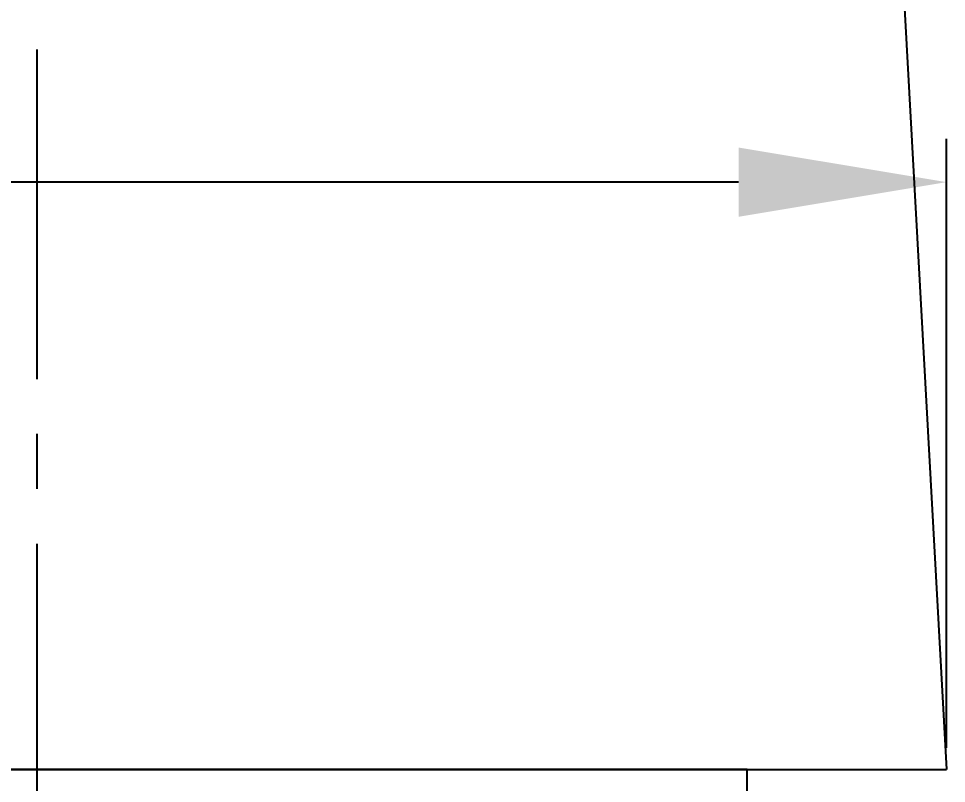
# Model space of a CAD drawing. Header units: millimetres. Extents: x 6330 to 7158, y 1153 to 2324.
# Drawn here: x 6527.01 to 6553.8, y 1565.92 to 1588.02 of the extents above; entities that cross this region are included whole.
import ezdxf

# ---------------------------------------------------------------- set-up
doc = ezdxf.new("R2010")
doc.units = ezdxf.units.MM
doc.linetypes.add('CENTER2', pattern=[28.575, 19.05, -3.175, 3.175, -3.175])
doc.layers.add('02___PRT_ALL_AXES', color=7, linetype='Continuous')
doc.layers.add('CENTER', color=1, linetype='CENTER2')
doc.layers.add('DIM', color=3, linetype='Continuous', lineweight=9)
doc.styles.get("Standard").update_dxf_attribs({"font": 'arial.ttf'})
doc.dimstyles.new('사본(2) STANDARD', dxfattribs={"dimscale": 0, "dimtxt": 4, "dimasz": 4, "dimexe": 1.25, "dimexo": 0.625, "dimgap": 1.5, "dimtad": 3, "dimtih": 1, "dimtoh": 1, "dimdec": 1, "dimzin": 9, "dimdsep": 46, "dimtxsty": 'Standard', "dimcen": 2.5, "dimclrd": 3, "dimclre": 3, "dimclrt": 4, "dimadec": 0, "dimazin": 0, "dimtfac": 1, "dimtdec": 1, "dimtmove": 0, "dimatfit": 3, "dimfxl": 1.25, "dimtfill": 1, "dimtolj": 1, "dimtzin": 0, "dimarcsym": 0})

# ---------------------------------------------------------------- blocks, each defined once
blk = doc.blocks.new('*D23')
at = {"layer": 'Defpoints', "color": 0, "transparency": 16777216}
for p in [(6553.801, 1583.296), (6501.281, 1566.321), (6553.801, 1566.321)]:
    blk.add_point(p, dxfattribs=at)
at = {"layer": 'DIM', "color": 3, "lineweight": -2, "transparency": 16777216}
for p, q in [((6501.281, 1566.946), (6501.281, 1584.546)), ((6553.801, 1566.946), (6553.801, 1584.546)), ((6501.281, 1583.296), (6495.281, 1583.296)), ((6547.801, 1583.296), (6507.281, 1583.296))]:
    blk.add_line(p, q, dxfattribs=at)
at = {"layer": 'DIM', "color": 3, "transparency": 16777216}
for points in [[(6507.281, 1584.296), (6507.281, 1582.296), (6501.281, 1583.296)], [(6547.801, 1584.296), (6547.801, 1582.296), (6553.801, 1583.296)]]:
    blk.add_solid(points, dxfattribs=at)
at = {"layer": 'DIM', "color": 4, "transparency": 16777216, "insert": (6482.702, 1583.296), "char_height": 6, "attachment_point": 5, "bg_fill": 3, "box_fill_scale": 1.1, "bg_fill_color": 256, "bg_fill_true_color": 13158600, "bg_fill_transparency": 0}
blk.add_mtext('\\A1;%%C52.5', dxfattribs=at)

msp = doc.modelspace()

# ---------------------------------------------------------------- linework, layer by layer
at = {"layer": '02___PRT_ALL_AXES', "color": 7, "linetype": 'Continuous'}
for p in [(6550.614, 1624.096), (6501.281, 1566.321)]:
    msp.add_line(p, (6553.801, 1566.321), dxfattribs=at)
at = {"layer": 'CENTER', "color": 1, "linetype": 'CENTER2', "ltscale": 0.5}
msp.add_line((6527.541, 1563.32), (6527.541, 1999.178), dxfattribs=at)

# ---------------------------------------------------------------- next in the draw order: dimensions: what is measured, and where the dimension line sits
at = {"layer": 'DIM'}
dim = msp.add_linear_dim(base=(6553.801, 1583.296), p1=(6501.281, 1566.321), p2=(6553.801, 1566.321), text='%%C<>', dimstyle='사본(2) STANDARD', override={"dimscale": 1, "dimtxt": 6, "dimasz": 6, "dimtad": 0}, dxfattribs=at)
dim.commit()
dim.dimension.update_dxf_attribs({"geometry": '*D23', "text_midpoint": (6482.702, 1583.296), "dimtype": 160})

# ---------------------------------------------------------------- next in the draw order: linework, layer by layer
msp.add_line((6548.049, 1566.321), (6507.033, 1566.321))
at = {"layer": '02___PRT_ALL_AXES', "color": 7, "linetype": 'Continuous'}
msp.add_line((6548.049, 1565.521), (6548.049, 1566.321), dxfattribs=at)

doc.saveas('drawing.dxf')
